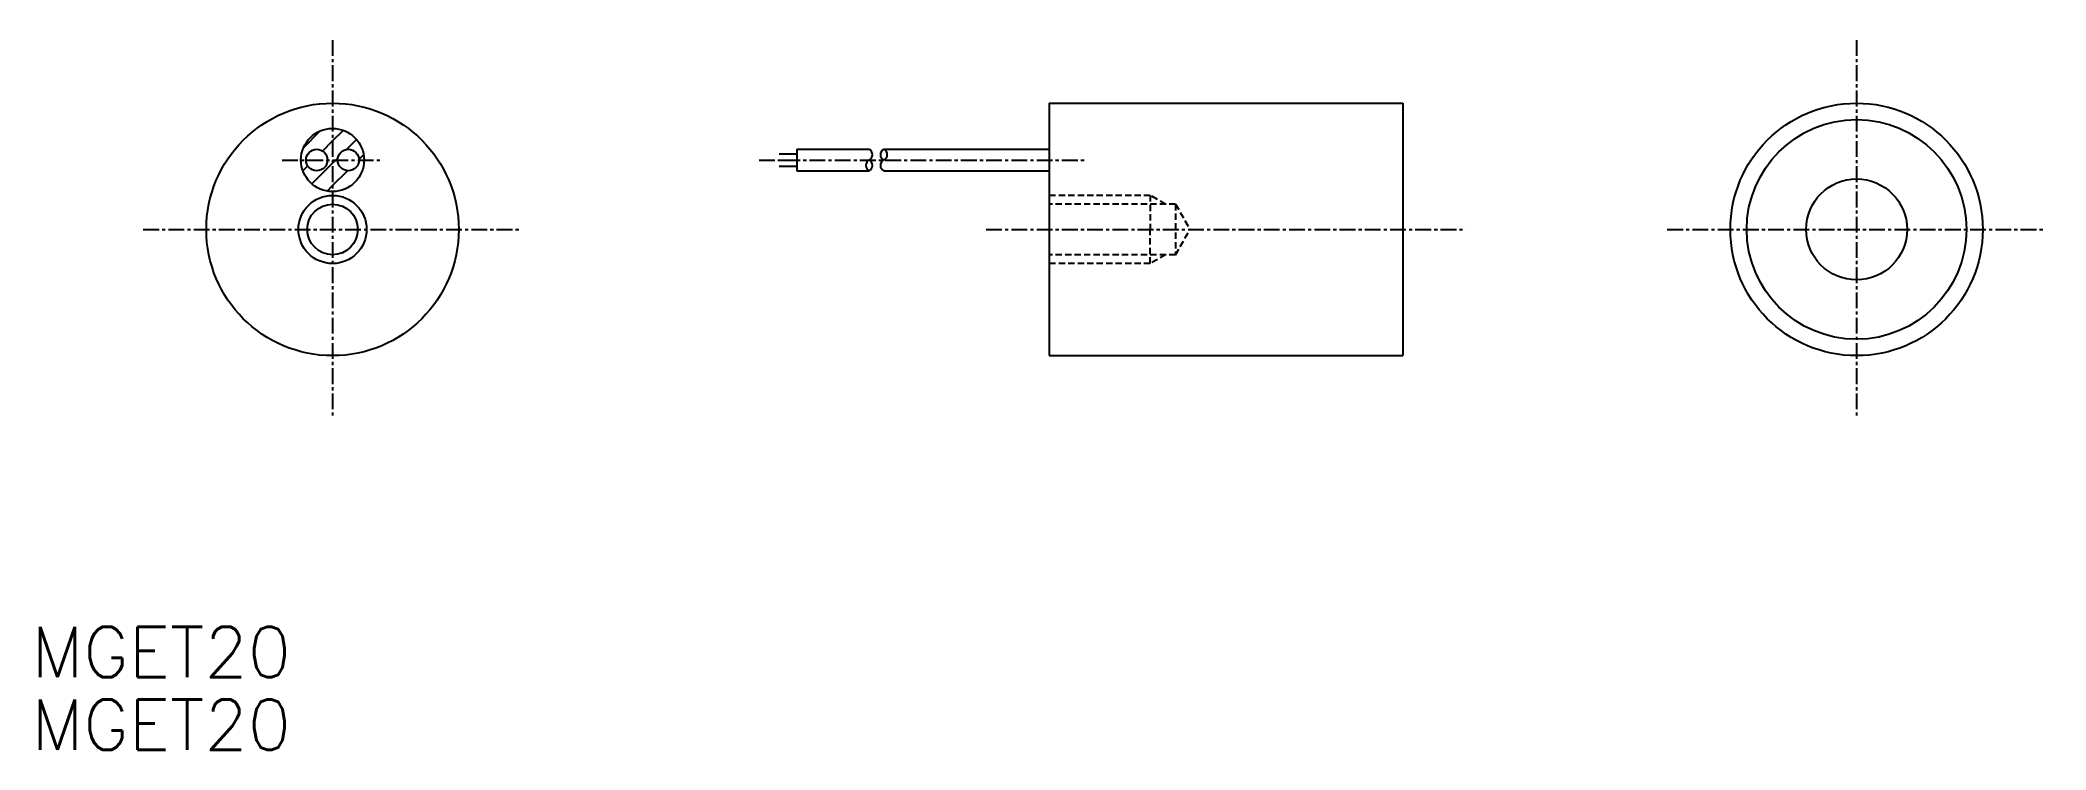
# Model space of a CAD drawing. Extents: x 171 to 330, y 143 to 199.
import ezdxf

# ---------------------------------------------------------------- set-up
doc = ezdxf.new("R2010")
doc.units = 0
doc.linetypes.add('CENTER', pattern=[2, 1.25, -0.25, 0.25, -0.25])
doc.linetypes.add('DASHED', pattern=[0.75, 0.5, -0.25])
doc.layers.get('0').update_dxf_attribs({"linetype": 'CONTINUOUS'})
doc.layers.add('CENTER', color=1, linetype='CENTER')
doc.styles.get("Standard").update_dxf_attribs({"font": 'txt.shx', "bigfont": 'extfont.shx'})

# ---------------------------------------------------------------- blocks, each defined once
blk = doc.blocks.new('*X2')
at = {"color": 0, "linetype": 'CONTINUOUS'}
for p, q in [((191.88, 190.9), (193.21, 192.23)), ((193.39, 190.64), (194.18, 191.44)), ((194.18, 191.44), (195.03, 192.28)), ((195.28, 190.76), (196.08, 191.56)), ((191.83, 189.08), (192.22, 189.47)), ((192.55, 188.03), (194.18, 189.67)), ((194.18, 189.67), (194.44, 189.93)), ((194.44, 189.93), (194.6, 190.08)), ((196.28, 190), (196.65, 190.36)), ((193.75, 187.47), (194.18, 187.9)), ((194.18, 187.9), (195.36, 189.08))]:
    blk.add_line(p, q, dxfattribs=at)

msp = doc.modelspace()

# ---------------------------------------------------------------- linework, layer by layer
at = {"color": 7, "linetype": 'CONTINUOUS'}
for p, q in [((250.97, 194.43), (250.97, 184.43)), ((250.97, 194.43), (278.97, 194.43)), ((278.97, 194.43), (278.97, 174.43)), ((230.97, 190.78), (236.69, 190.78)), ((230.97, 190.78), (230.97, 189.08)), ((237.86, 190.78), (250.97, 190.78)), ((229.57, 190.43), (230.97, 190.43)), ((229.57, 189.93), (230.97, 189.93)), ((229.57, 189.43), (230.97, 189.43)), ((230.97, 189.08), (236.69, 189.08)), ((237.86, 189.08), (250.97, 189.08)), ((250.97, 184.43), (250.97, 174.43)), ((251.74, 184.43), (251.74, 184.43)), ((250.97, 174.43), (278.97, 174.43))]:
    msp.add_line(p, q, dxfattribs=at)
at = {"color": 3, "linetype": 'DASHED'}
for p, q in [((258.97, 187.13), (250.97, 187.13)), ((260.97, 186.43), (250.97, 186.43)), ((258.97, 187.13), (258.97, 184.43)), ((260.18, 186.43), (258.97, 187.13)), ((260.97, 186.43), (262.12, 184.43)), ((260.97, 186.43), (260.97, 182.43)), ((258.97, 181.73), (258.97, 184.43)), ((260.97, 182.43), (262.12, 184.43)), ((260.97, 182.43), (250.97, 182.43)), ((258.97, 181.73), (250.97, 181.73)), ((260.18, 182.43), (258.97, 181.73))]:
    msp.add_line(p, q, dxfattribs=at)
at = {"color": 7, "linetype": 'CONTINUOUS'}
for centre, radius in [((194.18, 184.43), 10), ((314.93, 184.43), 10), ((194.18, 189.93), 2.5), ((314.93, 184.43), 8.7), ((192.93, 189.93), 0.85), ((195.43, 189.93), 0.85), ((314.93, 184.43), 4), ((194.18, 184.43), 2)]:
    msp.add_circle(centre, radius, dxfattribs=at)
at = {"color": 3, "linetype": 'CONTINUOUS'}
msp.add_circle((194.18, 184.43), 2.7, dxfattribs=at)
at = {"color": 7, "linetype": 'CONTINUOUS'}
for centre, start, end in [((236.49, 190.35), 295.4178, 64.5822), ((238.06, 190.35), 115.4178, 244.5822), ((237.66, 190.35), 295.4178, 64.5822), ((236.9, 189.5), 115.4178, 244.5822), ((236.49, 189.5), 295.4178, 64.5822), ((238.06, 189.5), 115.4178, 244.5822)]:
    msp.add_arc(centre, 0.471, start, end, dxfattribs=at)
at = {"layer": 'CENTER', "color": 1, "linetype": 'CENTER'}
for p, q in [((194.18, 199.43), (194.18, 169.43)), ((314.93, 199.43), (314.93, 169.43)), ((190.18, 189.93), (198.18, 189.93)), ((227.97, 189.93), (253.97, 189.93)), ((179.18, 184.43), (209.18, 184.43)), ((245.97, 184.43), (283.97, 184.43)), ((299.93, 184.43), (329.93, 184.43))]:
    msp.add_line(p, q, dxfattribs=at)

# ---------------------------------------------------------------- block references
at = {"color": 7, "linetype": 'CONTINUOUS'}
msp.add_blockref('*X2', (0, 0), dxfattribs=at)

# ---------------------------------------------------------------- texts
for p in [(170.32, 148.96), (170.32, 143.2)]:
    msp.add_text('MGET20', height=4).set_placement(p)

doc.saveas('drawing.dxf')
